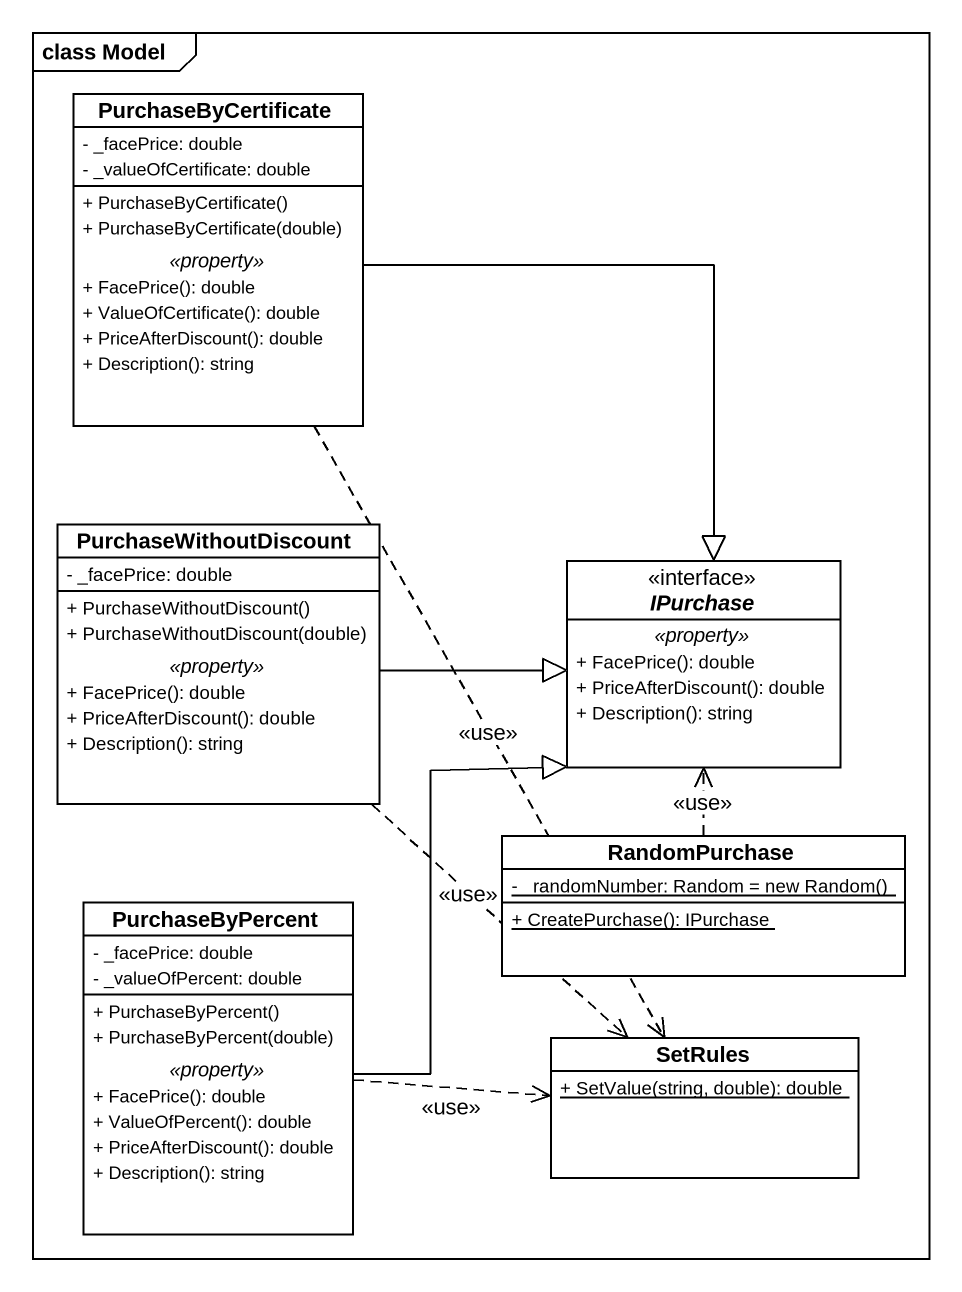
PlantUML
@startuml
mainframe class Model
hide circle
hide empty members
skinparam classAttributeIconSize 0
class PurchaseByCertificate {
  - _facePrice: double
  - _valueOfCertificate: double
  --
  + PurchaseByCertificate()
  + PurchaseByCertificate(double)
  .. <<property>> ..
  + FacePrice(): double
  + ValueOfCertificate(): double
  + PriceAfterDiscount(): double
  + Description(): string
}
class PurchaseWithoutDiscount {
  - _facePrice: double
  --
  + PurchaseWithoutDiscount()
  + PurchaseWithoutDiscount(double)
  .. <<property>> ..
  + FacePrice(): double
  + PriceAfterDiscount(): double
  + Description(): string
}
interface IPurchase {
  .. <<property>> ..
  + FacePrice(): double
  + PriceAfterDiscount(): double
  + Description(): string
}
class RandomPurchase {
  {static} {field} - _randomNumber: Random = new Random()
  {static} + CreatePurchase(): IPurchase
}
class PurchaseByPercent {
  - _facePrice: double
  - _valueOfPercent: double
  --
  + PurchaseByPercent()
  + PurchaseByPercent(double)
  .. <<property>> ..
  + FacePrice(): double
  + ValueOfPercent(): double
  + PriceAfterDiscount(): double
  + Description(): string
}
class SetRules {
  {static} + SetValue(string, double): double
}
PurchaseByCertificate --|> IPurchase
PurchaseByCertificate ..> SetRules : <<use>>
PurchaseWithoutDiscount -right-|> IPurchase
PurchaseWithoutDiscount ..> SetRules : <<use>>
RandomPurchase .up.> IPurchase : <<use>>
PurchaseByPercent -up-|> IPurchase
PurchaseByPercent .right.> SetRules : <<use>>
@enduml
